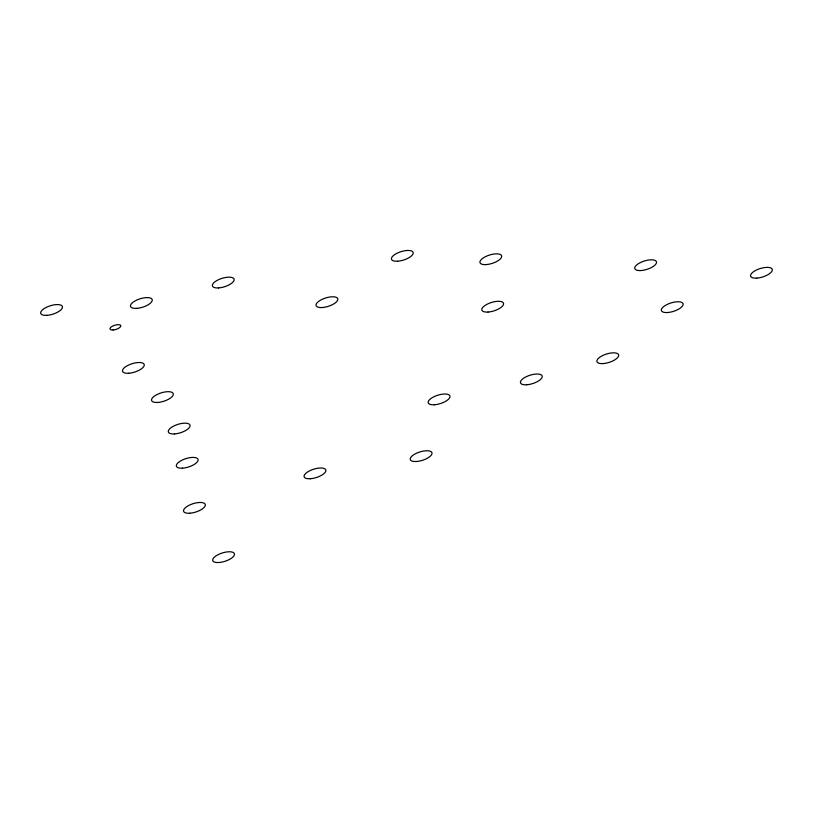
<?xml version="1.0" encoding="UTF-8"?>
<svg xmlns="http://www.w3.org/2000/svg" width="813" height="813" viewBox="0 0 813 813"><rect width="100%" height="100%" fill="white"/><g stroke="black" fill="none" stroke-linecap="round" stroke-linejoin="round"><path stroke-width="1.22" d="M756.791 278.127A11.372 4.39 -17.5 0 0 772.309 269.499A11.372 4.39 -17.5 0 0 755.175 270.668A11.372 4.39 -17.5 0 0 756.791 278.127M640.979 270.556A11.372 4.39 -17.5 0 0 656.508 261.928A11.372 4.39 -17.5 0 0 639.374 263.107A11.372 4.39 -17.5 0 0 640.979 270.556M667.595 312.527A11.372 4.39 -17.5 0 0 683.113 303.899A11.372 4.39 -17.5 0 0 665.979 305.068A11.372 4.39 -17.5 0 0 667.595 312.527M488.044 312.05A11.372 4.39 -17.5 0 0 503.572 303.422A11.372 4.39 -17.5 0 0 486.438 304.59A11.372 4.39 -17.5 0 0 488.044 312.05M486.164 264.591A11.372 4.39 -17.5 0 0 501.682 255.963A11.372 4.39 -17.5 0 0 484.548 257.142A11.372 4.39 -17.5 0 0 486.164 264.591M322.283 307.538A11.372 4.39 -17.5 0 0 337.802 298.899A11.372 4.39 -17.5 0 0 320.668 300.078A11.372 4.39 -17.5 0 0 322.283 307.538M397.669 261.207A11.372 4.39 -17.5 0 0 413.197 252.579A11.372 4.39 -17.5 0 0 396.063 253.747A11.372 4.39 -17.5 0 0 397.669 261.207M218.606 287.924A11.372 4.39 -17.5 0 0 234.134 279.296A11.372 4.39 -17.5 0 0 217 280.475A11.372 4.39 -17.5 0 0 218.606 287.924M136.716 308.361A11.372 4.39 -17.5 0 0 152.244 299.733A11.372 4.39 -17.5 0 0 135.11 300.901A11.372 4.39 -17.5 0 0 136.716 308.361M113.078 329.997A5.691 2.195 -17.5 0 0 120.832 325.688A5.691 2.195 -17.5 0 0 112.275 326.267A5.691 2.195 -17.5 0 0 113.078 329.997M46.93 315.332A11.372 4.39 -17.5 0 0 62.459 306.704A11.372 4.39 -17.5 0 0 45.325 307.873A11.372 4.39 -17.5 0 0 46.93 315.332M526.692 384.773A11.372 4.39 -17.5 0 0 542.22 376.145A11.372 4.39 -17.5 0 0 525.086 377.313A11.372 4.39 -17.5 0 0 526.692 384.773M603.134 363.584A11.372 4.39 -17.5 0 0 618.663 354.956A11.372 4.39 -17.5 0 0 601.529 356.124A11.372 4.39 -17.5 0 0 603.134 363.584M416.49 461.499A11.372 4.39 -17.5 0 0 432.008 452.871A11.372 4.39 -17.5 0 0 414.884 454.04A11.372 4.39 -17.5 0 0 416.49 461.499M434.427 404.762A11.372 4.39 -17.5 0 0 449.955 396.134A11.372 4.39 -17.5 0 0 432.821 397.303A11.372 4.39 -17.5 0 0 434.427 404.762M310.342 478.745A11.372 4.39 -17.5 0 0 325.861 470.117A11.372 4.39 -17.5 0 0 308.737 471.286A11.372 4.39 -17.5 0 0 310.342 478.745M218.941 562.515A11.372 4.39 -17.5 0 0 234.469 553.887A11.372 4.39 -17.5 0 0 217.335 555.066A11.372 4.39 -17.5 0 0 218.941 562.515M189.785 513.227A11.372 4.39 -17.5 0 0 205.313 504.599A11.372 4.39 -17.5 0 0 188.179 505.767A11.372 4.39 -17.5 0 0 189.785 513.227M128.718 373.248A11.372 4.39 -17.5 0 0 144.247 364.62A11.372 4.39 -17.5 0 0 127.113 365.799A11.372 4.39 -17.5 0 0 128.718 373.248M157.783 402.445A11.372 4.39 -17.5 0 0 173.311 393.817A11.372 4.39 -17.5 0 0 156.177 394.986A11.372 4.39 -17.5 0 0 157.783 402.445M174.551 433.929A11.372 4.39 -17.5 0 0 190.069 425.29A11.372 4.39 -17.5 0 0 172.945 426.469A11.372 4.39 -17.5 0 0 174.551 433.929M182.579 468.166A11.372 4.39 -17.5 0 0 198.108 459.538A11.372 4.39 -17.5 0 0 180.974 460.707A11.372 4.39 -17.5 0 0 182.579 468.166"/></g></svg>
